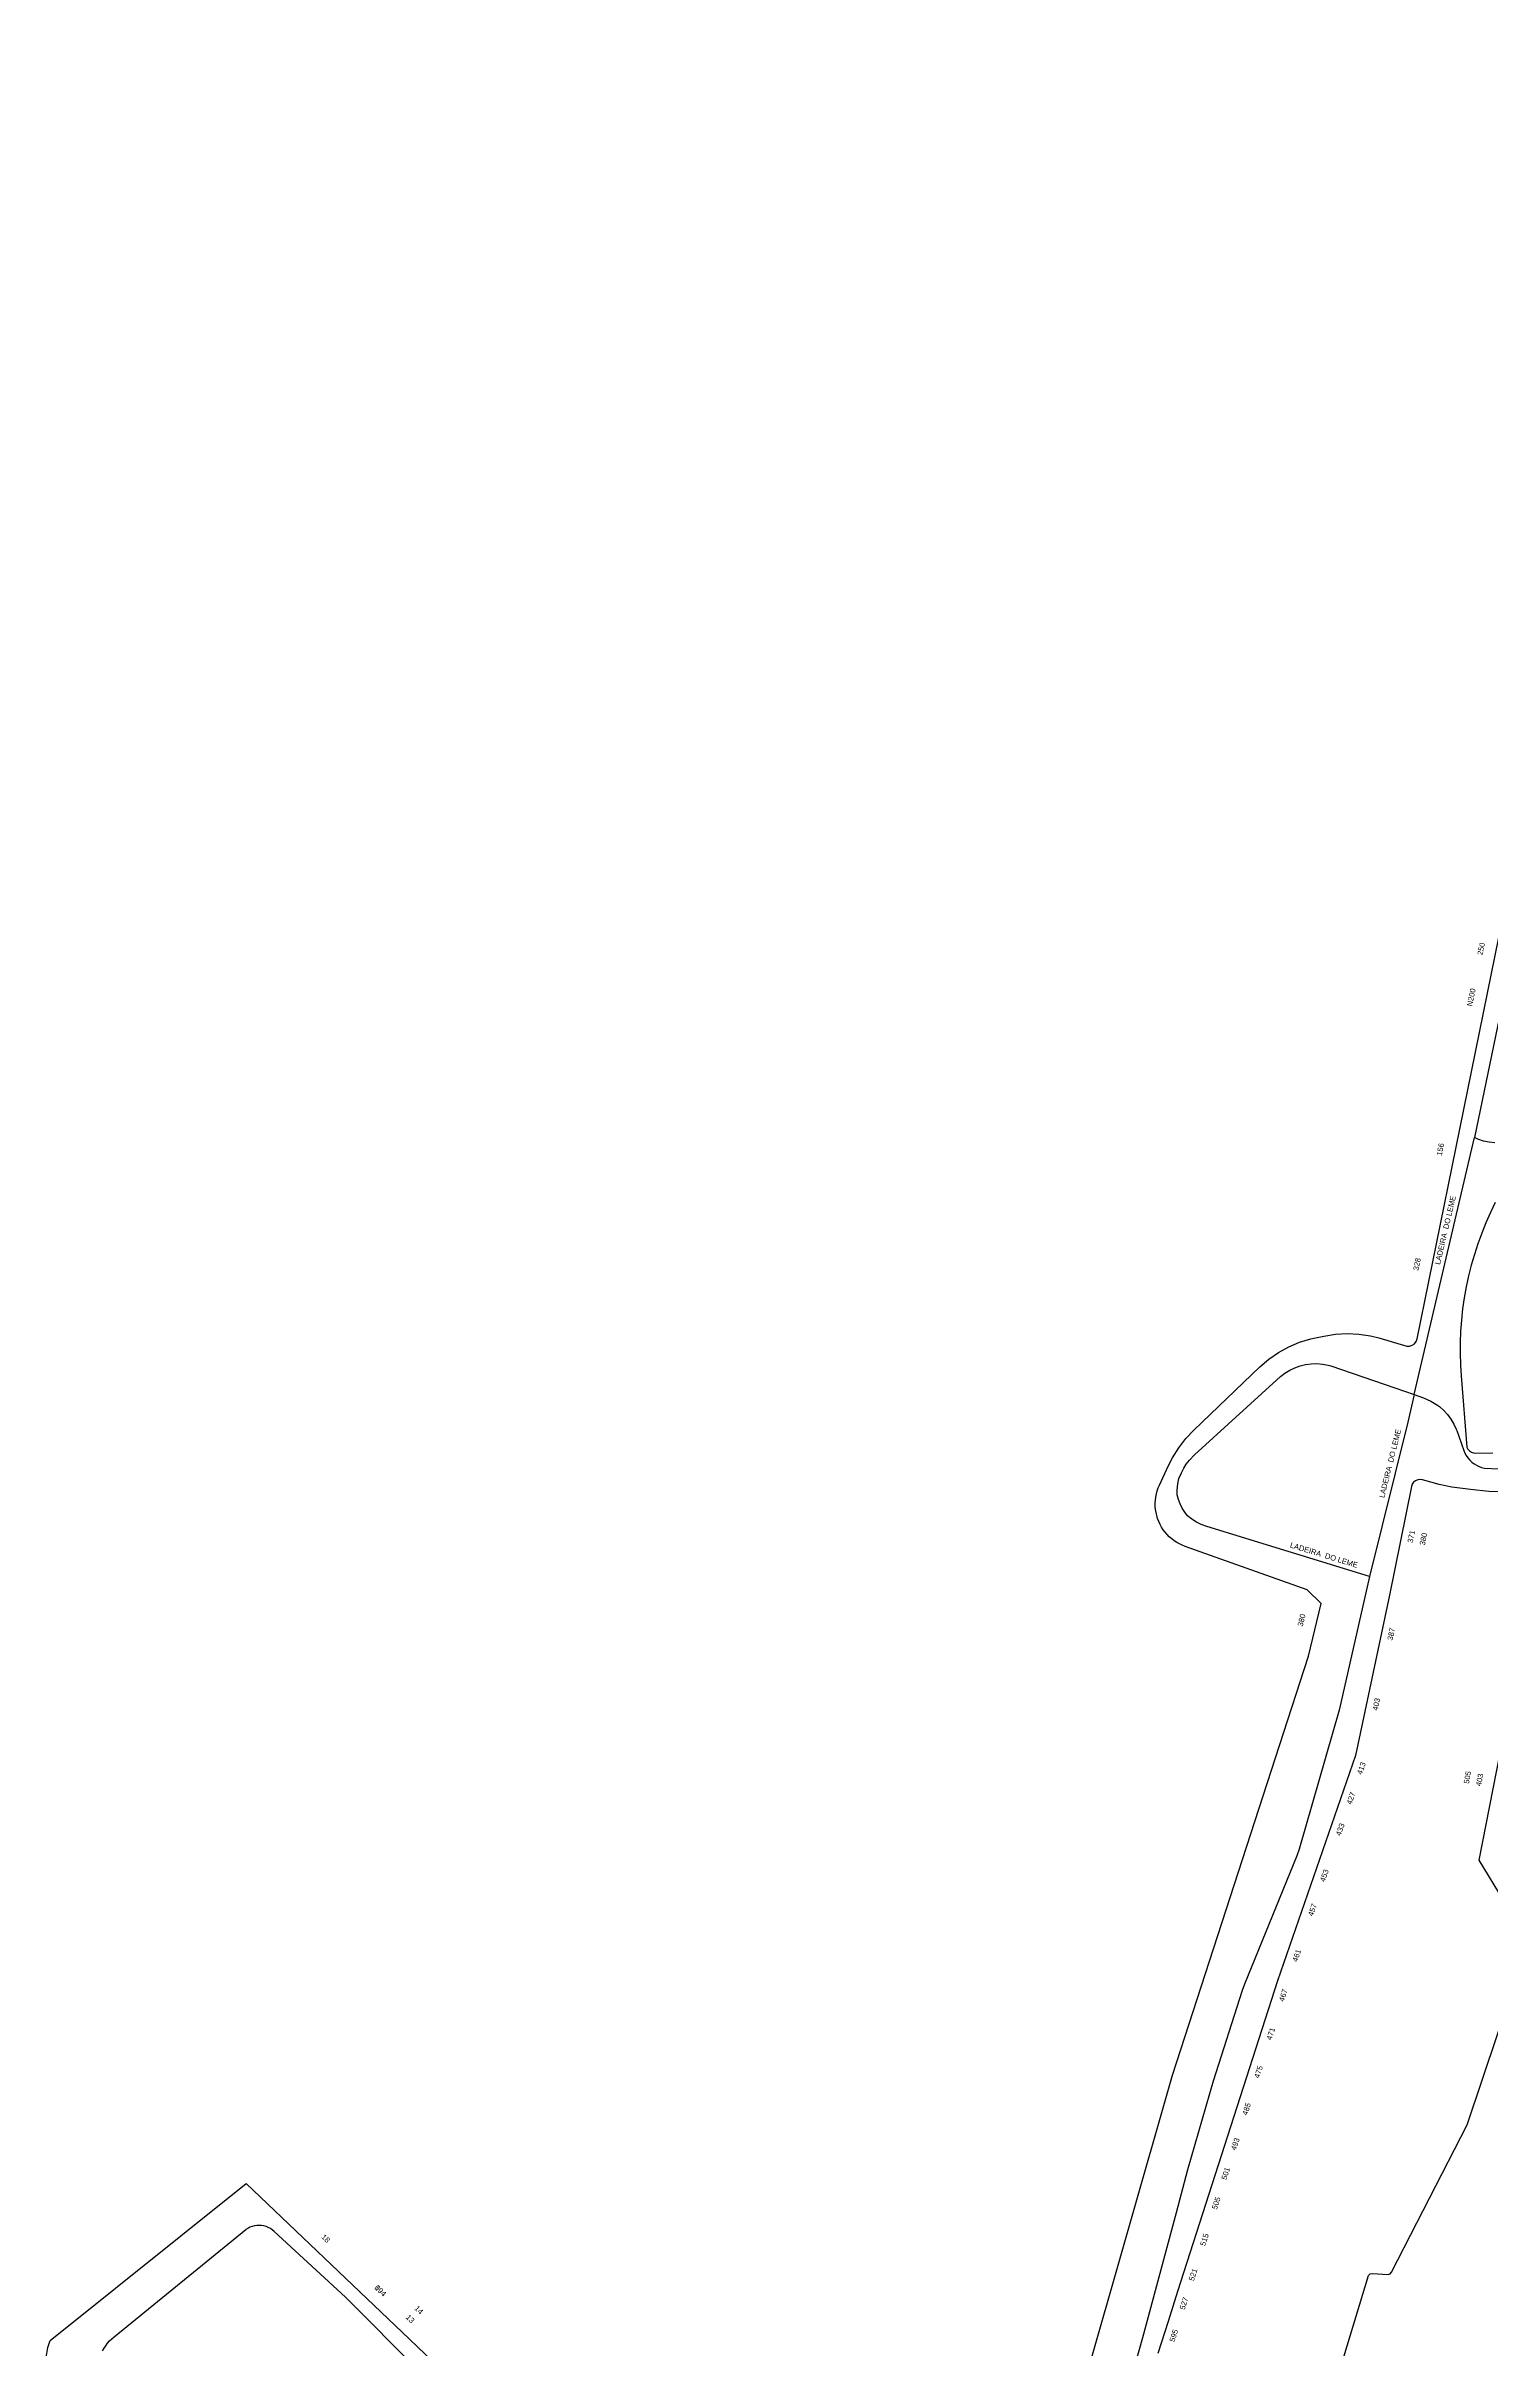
# Model space of a CAD drawing. Header units: millimetres. Extents: x 617751 to 636088, y 68402 to 77988.
# Drawn here: x 630030 to 630352, y 72248 to 72760 of the extents above; entities that cross this region are included whole.
import ezdxf

# ---------------------------------------------------------------- set-up
doc = ezdxf.new("R2010")
doc.units = ezdxf.units.MM
doc.header["$LTSCALE"] = 3
doc.header["$MEASUREMENT"] = 0
for name, color, linetype in [('ALINHAMENTO PREDIAL', 120, 'Continuous'), ('NOME LOGRADOURO', 252, 'Continuous'), ('NUMERAÇÃO', 7, 'Continuous')]:
    doc.layers.add(name, color=color, linetype=linetype)
doc.styles.get("Standard").update_dxf_attribs({"font": 'arial.ttf'})

msp = doc.modelspace()

# ---------------------------------------------------------------- linework, layer by layer
at = {"layer": 'ALINHAMENTO PREDIAL'}
for points in [[(630260.77, 72239.56), (630280.57, 72308.99), (630310.81, 72402.17), (630313.63, 72413.91), (630310.58, 72416.95), (630283.42, 72426.56), (630282.78, 72426.82), (630282.15, 72427.11), (630281.55, 72427.46), (630280.97, 72427.84), (630280.42, 72428.26), (630279.9, 72428.72), (630279.41, 72429.21), (630278.96, 72429.74), (630278.54, 72430.29), (630278.17, 72430.88), (630277.83, 72431.48), (630277.54, 72432.11), (630277.3, 72432.76), (630277.1, 72433.43), (630276.94, 72434.1), (630276.83, 72434.79), (630276.77, 72435.48), (630276.76, 72436.17), (630276.8, 72436.86), (630276.88, 72437.55), (630277.02, 72438.23), (630277.2, 72438.9), (630277.42, 72439.56), (630277.69, 72440.2), (630279.64, 72444.41), (630280.63, 72446.24), (630281.99, 72448.47), (630283.58, 72450.55), (630285.34, 72452.42), (630300.03, 72466.49), (630302.01, 72468.19), (630304.16, 72469.69), (630306.46, 72470.95), (630308.87, 72471.96), (630311.37, 72472.71), (630312.06, 72472.87), (630314.25, 72473.34), (630316.83, 72473.76), (630319.44, 72473.9), (630322.06, 72473.77), (630324.64, 72473.37), (630326.48, 72472.91), (630332.69, 72471.12), (630333.31, 72471.1), (630333.91, 72471.29), (630334.43, 72471.64), (630334.81, 72472.14), (630335, 72472.69), (630345.39, 72523.73), (630353.24, 72562.34)], [(630260.77, 72239.56), (630280.57, 72308.99), (630310.81, 72402.17), (630313.63, 72413.91), (630310.58, 72416.95), (630283.42, 72426.56), (630282.78, 72426.82), (630282.15, 72427.11), (630281.55, 72427.46), (630280.97, 72427.84), (630280.42, 72428.26), (630279.9, 72428.72), (630279.41, 72429.21), (630278.96, 72429.74), (630278.54, 72430.29), (630278.17, 72430.88), (630277.83, 72431.48), (630277.54, 72432.11), (630277.3, 72432.76), (630277.1, 72433.43), (630276.94, 72434.1), (630276.83, 72434.79), (630276.77, 72435.48), (630276.76, 72436.17), (630276.8, 72436.86), (630276.88, 72437.55), (630277.02, 72438.23), (630277.2, 72438.9), (630277.42, 72439.56), (630277.69, 72440.2), (630279.64, 72444.41), (630280.63, 72446.24), (630281.99, 72448.47), (630283.58, 72450.55), (630285.34, 72452.42), (630300.03, 72466.49), (630302.01, 72468.19), (630304.16, 72469.69), (630306.46, 72470.95), (630308.87, 72471.96), (630311.37, 72472.71), (630312.06, 72472.87), (630314.25, 72473.34), (630316.83, 72473.76), (630319.44, 72473.9), (630322.06, 72473.77), (630324.64, 72473.37), (630326.48, 72472.91), (630332.69, 72471.12), (630333.31, 72471.1), (630333.91, 72471.29), (630334.43, 72471.64), (630334.81, 72472.14), (630335, 72472.69), (630345.39, 72523.73), (630353.24, 72562.34)], [(630352.39, 72503.01), (630351.3, 72500.78), (630350.29, 72498.5), (630349.36, 72496.2), (630348.51, 72493.87), (630347.74, 72491.5), (630347.05, 72489.12), (630346.44, 72486.71), (630345.92, 72484.28), (630345.48, 72481.83), (630345.12, 72479.37), (630344.85, 72476.9), (630344.67, 72474.42), (630344.56, 72471.94), (630344.55, 72469.45), (630344.62, 72466.97), (630344.77, 72464.49), (630346.04, 72448.67), (630346.29, 72448.21), (630346.63, 72447.82), (630347.06, 72447.52), (630347.55, 72447.34), (630348.07, 72447.28), (630351.87, 72447.36)], [(630352.39, 72503.01), (630351.3, 72500.78), (630350.29, 72498.5), (630349.36, 72496.2), (630348.51, 72493.87), (630347.74, 72491.5), (630347.05, 72489.12), (630346.44, 72486.71), (630345.92, 72484.28), (630345.48, 72481.83), (630345.12, 72479.37), (630344.85, 72476.9), (630344.67, 72474.42), (630344.56, 72471.94), (630344.55, 72469.45), (630344.62, 72466.97), (630344.77, 72464.49), (630346.04, 72448.67), (630346.29, 72448.21), (630346.63, 72447.82), (630347.06, 72447.52), (630347.55, 72447.34), (630348.07, 72447.28), (630351.87, 72447.36)], [(630352.39, 72503.01), (630351.3, 72500.78), (630350.29, 72498.5), (630349.36, 72496.2), (630348.51, 72493.87), (630347.74, 72491.5), (630347.05, 72489.12), (630346.44, 72486.71), (630345.92, 72484.28), (630345.48, 72481.83), (630345.12, 72479.37), (630344.85, 72476.9), (630344.67, 72474.42), (630344.56, 72471.94), (630344.55, 72469.45), (630344.62, 72466.97), (630344.77, 72464.49), (630346.04, 72448.67), (630346.29, 72448.21), (630346.63, 72447.82), (630347.06, 72447.52), (630347.55, 72447.34), (630348.07, 72447.28), (630351.87, 72447.36)], [(630359.19, 72438.6), (630350.94, 72438.75), (630346.85, 72439.26), (630342.75, 72439.77), (630339.88, 72440.33), (630338.05, 72440.84), (630336.21, 72441.35), (630335.68, 72441.44), (630335.15, 72441.37), (630334.65, 72441.16), (630334.23, 72440.83), (630333.91, 72440.39), (630333.73, 72439.88), (630328.88, 72415.75), (630321.29, 72380.08), (630312.64, 72355.04), (630303.99, 72329.98), (630281.72, 72260.92), (630279.66, 72254.26), (630277.31, 72247.17)], [(630359.19, 72438.6), (630350.94, 72438.75), (630346.85, 72439.26), (630342.75, 72439.77), (630339.88, 72440.33), (630338.05, 72440.84), (630336.21, 72441.35), (630335.68, 72441.44), (630335.15, 72441.37), (630334.65, 72441.16), (630334.23, 72440.83), (630333.91, 72440.39), (630333.73, 72439.88), (630328.88, 72415.75), (630321.29, 72380.08), (630312.64, 72355.04), (630303.99, 72329.98), (630281.72, 72260.92), (630279.66, 72254.26), (630277.31, 72247.17)], [(630359.63, 72339.07), (630348.76, 72356.79), (630355.03, 72388.54)], [(630359.63, 72339.07), (630348.76, 72356.79), (630355.03, 72388.54)], [(630300.97, 72188.04), (630324.22, 72264.51), (630324.59, 72264.85), (630325.1, 72264.9), (630328.53, 72264.69), (630329.01, 72264.85), (630329.34, 72265.23), (630337.72, 72281.71), (630346.12, 72297.98), (630359.78, 72338.56)], [(630300.97, 72188.04), (630324.22, 72264.51), (630324.59, 72264.85), (630325.1, 72264.9), (630328.53, 72264.69), (630329.01, 72264.85), (630329.34, 72265.23), (630337.72, 72281.71), (630346.12, 72297.98), (630359.78, 72338.56)], [(630030.13, 72246.23), (630030.53, 72248.45), (630031.03, 72250.07), (630074.6, 72284.96), (630110.93, 72250.36), (630137.7, 72224.68)], [(630030.13, 72246.23), (630030.53, 72248.45), (630031.03, 72250.07), (630074.6, 72284.96), (630110.93, 72250.36), (630137.7, 72224.68)]]:
    msp.add_lwpolyline(points, dxfattribs=at)
at = {"layer": 'NOME LOGRADOURO'}
for points in [[(630436.57, 72778.58), (630435.46, 72775.5), (630430.05, 72763.05), (630423.36, 72751.23), (630395.69, 72692.6), (630386.39, 72668.46), (630365.42, 72602.06), (630364.95, 72600.22), (630361.71, 72584.67), (630347.73, 72517.46)], [(630334.35, 72460.33), (630347.73, 72517.46)], [(630334.35, 72460.33), (630347.73, 72517.46)], [(630352.29, 72516.27), (630351.01, 72516.42), (630349.75, 72516.7), (630348.53, 72517.11), (630347.73, 72517.46)], [(630352.29, 72516.27), (630351.01, 72516.42), (630349.75, 72516.7), (630348.53, 72517.11), (630347.73, 72517.46)], [(630324.39, 72419.88), (630288.27, 72430.98), (630287.01, 72431.45), (630285.93, 72431.99), (630284.91, 72432.64), (630283.97, 72433.4), (630283.32, 72434.22), (630282.76, 72435.1), (630282.29, 72436.04), (630281.92, 72437.02), (630281.65, 72438.04), (630281.62, 72439.04), (630281.76, 72440.46), (630282.04, 72441.69), (630282.61, 72442.96), (630283.13, 72443.96), (630283.66, 72444.88), (630284.42, 72445.75), (630285.49, 72446.95), (630304.6, 72464.34), (630305.59, 72465.11), (630306.67, 72465.76), (630307.8, 72466.3), (630308.99, 72466.72), (630310.21, 72467.01), (630311.45, 72467.17), (630312.71, 72467.2), (630313.96, 72467.1), (630315.2, 72466.87), (630315.81, 72466.7), (630330.01, 72461.84), (630334.35, 72460.33)], [(630324.39, 72419.88), (630288.27, 72430.98), (630287.01, 72431.45), (630285.93, 72431.99), (630284.91, 72432.64), (630283.97, 72433.4), (630283.32, 72434.22), (630282.76, 72435.1), (630282.29, 72436.04), (630281.92, 72437.02), (630281.65, 72438.04), (630281.62, 72439.04), (630281.76, 72440.46), (630282.04, 72441.69), (630282.61, 72442.96), (630283.13, 72443.96), (630283.66, 72444.88), (630284.42, 72445.75), (630285.49, 72446.95), (630304.6, 72464.34), (630305.59, 72465.11), (630306.67, 72465.76), (630307.8, 72466.3), (630308.99, 72466.72), (630310.21, 72467.01), (630311.45, 72467.17), (630312.71, 72467.2), (630313.96, 72467.1), (630315.2, 72466.87), (630315.81, 72466.7), (630330.01, 72461.84), (630334.35, 72460.33)], [(630334.35, 72460.33), (630332.91, 72454.18), (630324.39, 72419.88)], [(630334.35, 72460.33), (630332.91, 72454.18), (630324.39, 72419.88)], [(630334.35, 72460.33), (630336.44, 72459.6), (630338.04, 72458.86), (630339.55, 72457.95), (630339.99, 72457.64), (630340.93, 72456.81), (630341.78, 72455.88), (630342.52, 72454.87), (630343.16, 72453.78), (630343.68, 72452.64), (630343.8, 72452.32), (630345.39, 72447.88), (630345.63, 72447.3), (630345.93, 72446.75), (630346.29, 72446.24), (630346.7, 72445.76), (630347.15, 72445.33), (630347.65, 72444.95), (630348.19, 72444.62), (630348.76, 72444.36), (630349.35, 72444.15), (630349.96, 72444), (630356.07, 72443.65)], [(630334.35, 72460.33), (630336.44, 72459.6), (630338.04, 72458.86), (630339.55, 72457.95), (630339.99, 72457.64), (630340.93, 72456.81), (630341.78, 72455.88), (630342.52, 72454.87), (630343.16, 72453.78), (630343.68, 72452.64), (630343.8, 72452.32), (630345.39, 72447.88), (630345.63, 72447.3), (630345.93, 72446.75), (630346.29, 72446.24), (630346.7, 72445.76), (630347.15, 72445.33), (630347.65, 72444.95), (630348.19, 72444.62), (630348.76, 72444.36), (630349.35, 72444.15), (630349.96, 72444), (630356.07, 72443.65)], [(630324.39, 72419.88), (630317.7, 72390.18), (630308.78, 72359.26), (630308.24, 72357.78), (630296.61, 72329.27), (630296.08, 72327.81), (630289.64, 72307.66), (630283.96, 72287.98), (630281.45, 72278.44), (630273.92, 72250.66), (630272.34, 72244.87), (630269.21, 72236.38), (630265.21, 72228.26), (630260.38, 72220.61), (630236.99, 72178), (630209.96, 72122.7)], [(630042.68, 72247.71), (630043.02, 72248.31), (630043.39, 72248.88), (630043.81, 72249.43), (630044.26, 72249.95), (630044.75, 72250.43), (630045.26, 72250.88), (630074.55, 72274.68)], [(630171.91, 72186.89), (630170.42, 72186.69), (630169.91, 72186.78), (630169.41, 72186.92), (630168.92, 72187.12), (630168.46, 72187.37), (630168.03, 72187.66), (630167.63, 72188), (630162.51, 72193.56), (630096.73, 72259.68), (630080.83, 72274.29), (630080.43, 72274.62), (630080, 72274.91), (630079.53, 72275.16), (630079.04, 72275.35), (630078.54, 72275.49), (630078.02, 72275.58), (630077.5, 72275.61), (630076.98, 72275.59), (630076.46, 72275.51), (630075.95, 72275.38), (630075.46, 72275.2), (630075, 72274.96), (630074.55, 72274.68)]]:
    msp.add_lwpolyline(points, dxfattribs=at)

# ---------------------------------------------------------------- texts
for rotation, p in [(76.8188, (630340.07, 72489.12)), (76.8188, (630340.07, 72489.12)), (76.0503, (630327.68, 72437.27)), (76.0503, (630327.68, 72437.27)), (342.9173, (630306.63, 72426.38)), (342.9173, (630306.63, 72426.38))]:
    msp.add_text('LADEIRA  DO LEME', height=1.2, rotation=rotation, dxfattribs=at).set_placement(p)
at = {"layer": 'NUMERAÇÃO'}
for s, rotation, p in [('250', 78.5396, (630349.54, 72557.93)), ('N200', 78.5396, (630347.23, 72546.56)), ('156', 78.5395, (630340.47, 72513.35)), ('328', 78.5395, (630335.28, 72487.83)), ('328', 78.5395, (630335.28, 72487.83)), ('371', 78.6752, (630334.01, 72427.27)), ('380', 78.6752, (630336.7, 72426.73)), ('380', 76.5103, (630309.55, 72408.68)), ('387', 78.0271, (630329.53, 72405.59)), ('403', 78.0271, (630326.22, 72389.99)), ('403', 78.0271, (630326.22, 72389.99)), ('413', 70.9787, (630322.71, 72375.74)), ('505', 78.869, (630346.5, 72373.73)), ('427', 70.9787, (630320.4, 72369.07)), ('403', 78.869, (630349.2, 72373.19)), ('433', 70.9787, (630318, 72362.13)), ('453', 70.9928, (630314.47, 72351.89)), ('457', 70.9928, (630311.83, 72344.25)), ('461', 70.9928, (630308.33, 72334.1)), ('467', 72.1589, (630305.37, 72325.27)), ('471', 72.1589, (630302.6, 72316.7)), ('475', 72.1589, (630299.87, 72308.23)), ('485', 72.1589, (630297.21, 72299.99)), ('493', 72.1589, (630294.7, 72292.2)), ('501', 72.1589, (630292.58, 72285.65)), ('505', 72.1589, (630290.46, 72279.05)), ('18', 316.3763, (630091.23, 72272.92)), ('515', 72.1589, (630287.84, 72270.94)), ('521', 72.1589, (630285.33, 72263.16)), ('194', 316.3763, (630103.07, 72261.64)), ('0', 316.3763, (630103.07, 72261.64)), ('527', 72.8312, (630283.31, 72256.77)), ('13', 315.7135, (630110.02, 72255.08)), ('14', 315.7135, (630111.94, 72257.05)), ('595', 71.7601, (630281.02, 72249.61))]:
    msp.add_text(s, height=1.2, rotation=rotation, dxfattribs=at).set_placement(p)

doc.saveas('drawing.dxf')
